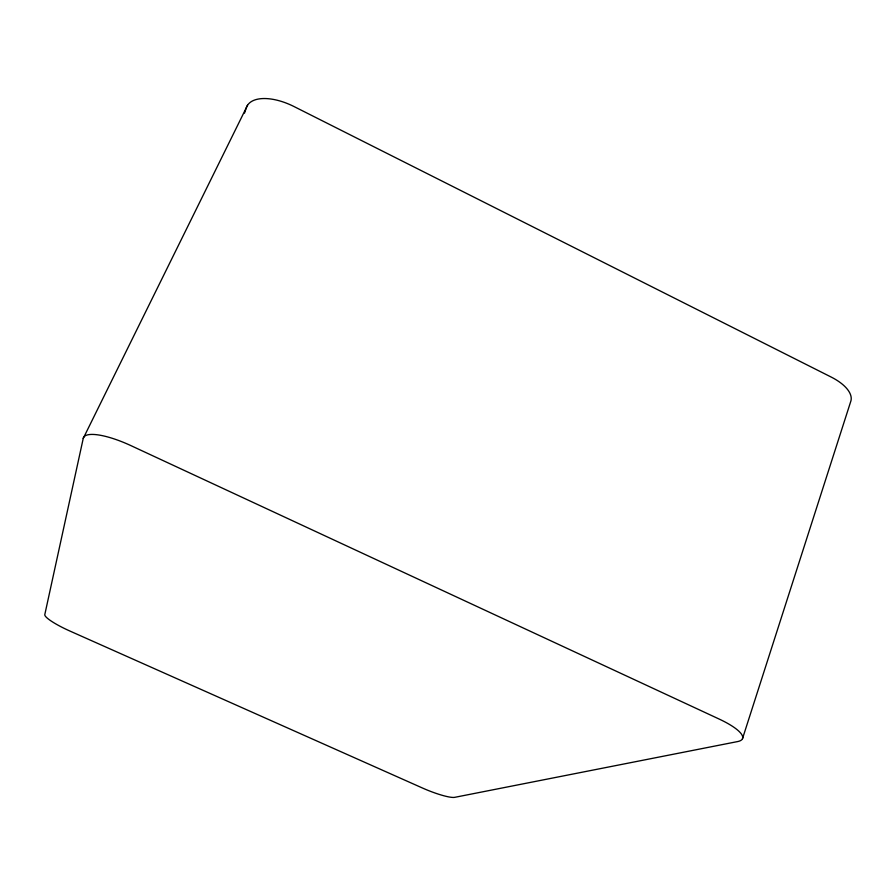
<?xml version="1.0" encoding="UTF-8"?>
<svg xmlns="http://www.w3.org/2000/svg" width="896" height="896" viewBox="0 0 896 896"><rect width="100%" height="100%" fill="white"/><g stroke="black" fill="none" stroke-linecap="round" stroke-linejoin="round"><path stroke-width="1.34" d="M83.25 438.368L44.8 614.589A29.008 4.883 24.2 0 0 69.843 631.008L422.554 788.054A27.866 4.603 21.8 0 0 454.765 797.328L737.498 741.597A45.774 11.558 19.1 0 0 719.074 719.018L130.805 445.57A47.611 13.082 25.4 0 0 83.25 438.368L247.565 105.202M742.504 738.651L850.651 401.744A42.549 19.488 15.4 0 0 831.051 376.992L294.067 106.568A44.072 21.874 28.3 0 0 246.299 107.789L244.53 113.098"/></g></svg>
